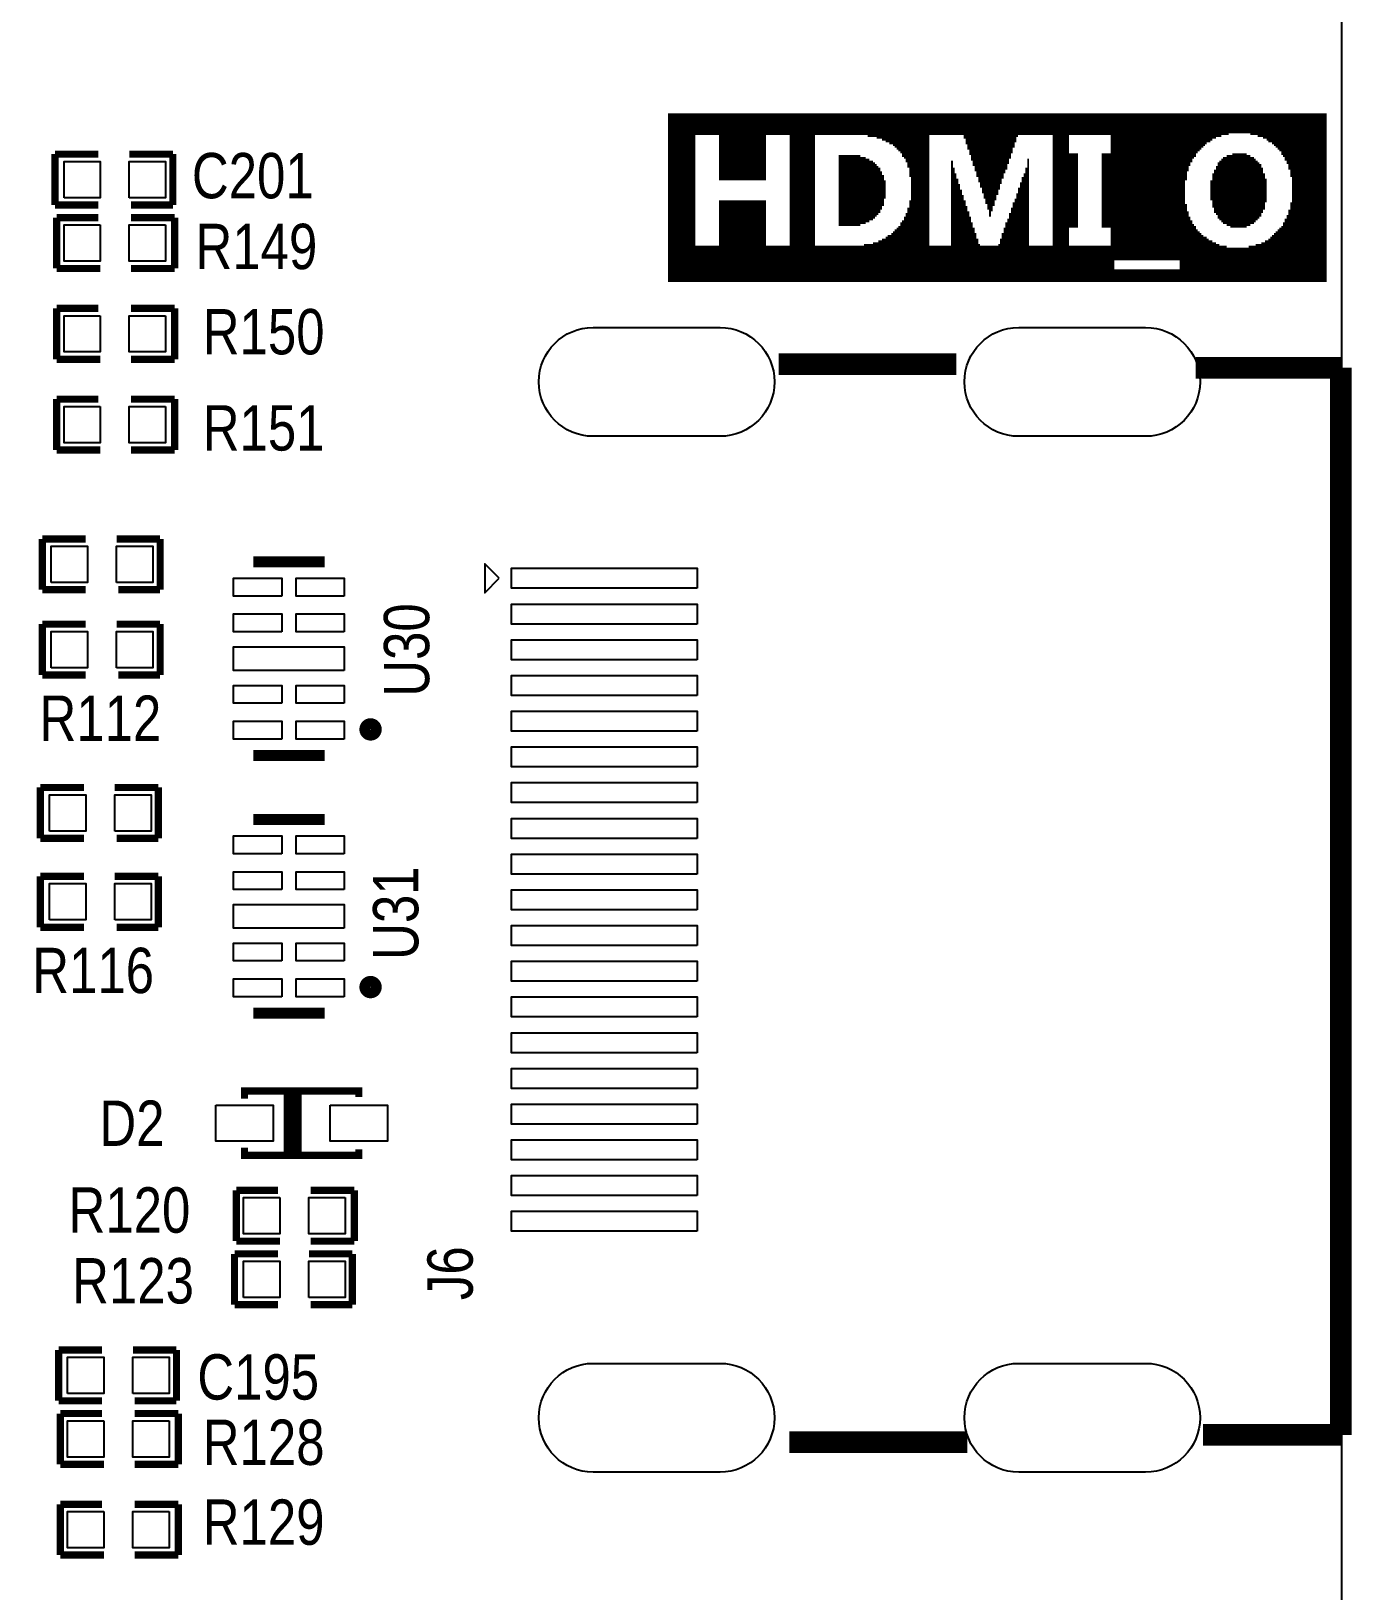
# Model space of a CAD drawing. Extents: x -16 to 114, y 9 to 99.
# Drawn here: x 95.45 to 113.94, y 48.42 to 70.25 of the extents above; entities that cross this region are included whole.
import ezdxf

# ---------------------------------------------------------------- set-up
doc = ezdxf.new("R2010")
doc.units = 0
for name, color, linetype in [('BG_OUTLINE', 7, 'CONTINUOUS'), ('MA_PEN3', 231, 'CONTINUOUS'), ('PG_SILKSCREEN_TOP', 120, 'CONTINUOUS'), ('PIN_TOP', 92, 'CONTINUOUS'), ('RD_SILKSCREEN_TOP', 1, 'CONTINUOUS')]:
    doc.layers.add(name, color=color, linetype=linetype)

msp = doc.modelspace()

# ---------------------------------------------------------------- linework, layer by layer
at = {"layer": 'BG_OUTLINE'}
msp.add_lwpolyline([(-13.1341, 99.1898), (110.731, 99.1898, -0.414216), (113.7971, 96.1238), (113.7999, 12.1768), (113.7971, 12.2634, -0.414229), (110.731, 9.1973), (-13.2283, 9.1973), (-13.1267, 9.205, -0.414216), (-16.1928, 12.271), (-16.2001, 96.1238, -0.414209)], format="xyb", close=True, dxfattribs=at)
at = {"layer": 'MA_PEN3', "const_width": 0.0254}
for points in [[(104.3686, 69.088), (113.5888, 69.088)], [(104.3686, 69.0626), (113.5888, 69.0626)], [(104.3686, 69.0372), (113.5888, 69.0372)], [(104.3686, 69.0118), (113.5888, 69.0118)], [(104.3686, 68.9864), (113.5888, 68.9864)], [(104.3686, 68.961), (113.5888, 68.961)], [(104.3686, 68.9356), (113.5888, 68.9356)], [(104.3686, 68.9102), (113.5888, 68.9102)], [(104.3686, 68.8848), (113.5888, 68.8848)], [(104.3686, 68.8594), (113.5888, 68.8594)], [(104.3686, 68.834), (113.5888, 68.834)], [(104.3686, 68.8086), (112.2172, 68.8086)], [(104.3686, 68.7832), (104.7496, 68.7832)], [(104.3686, 68.7578), (104.7496, 68.7578)], [(105.0798, 68.7832), (105.7402, 68.7832)], [(105.0798, 68.7578), (105.7402, 68.7578)], [(106.0704, 68.7832), (106.426, 68.7832)], [(106.0704, 68.7578), (106.426, 68.7578)], [(107.1626, 68.7832), (108.0262, 68.7832)], [(107.2896, 68.7578), (108.0262, 68.7578)], [(108.5088, 68.7832), (109.2708, 68.7832)], [(108.5088, 68.7578), (109.2454, 68.7578)], [(109.7534, 68.7832), (109.982, 68.7832)], [(109.7534, 68.7578), (109.982, 68.7578)], [(110.5662, 68.7832), (112.1156, 68.7832)], [(110.5662, 68.7578), (112.0394, 68.7578)], [(112.522, 68.8086), (113.5888, 68.8086)], [(112.6236, 68.7832), (113.5888, 68.7832)], [(112.6998, 68.7578), (113.5888, 68.7578)], [(104.3686, 68.7324), (104.7496, 68.7324)], [(104.3686, 68.707), (104.7496, 68.707)], [(104.3686, 68.6816), (104.7496, 68.6816)], [(104.3686, 68.6562), (104.7496, 68.6562)], [(104.3686, 68.6308), (104.7496, 68.6308)], [(104.3686, 68.6054), (104.7496, 68.6054)], [(104.3686, 68.58), (104.7496, 68.58)], [(104.3686, 68.5546), (104.7496, 68.5546)], [(105.0798, 68.7324), (105.7402, 68.7324)], [(105.0798, 68.707), (105.7402, 68.707)], [(105.0798, 68.6816), (105.7402, 68.6816)], [(105.0798, 68.6562), (105.7402, 68.6562)], [(105.0798, 68.6308), (105.7402, 68.6308)], [(105.0798, 68.6054), (105.7402, 68.6054)], [(105.0798, 68.58), (105.7402, 68.58)], [(105.0798, 68.5546), (105.7402, 68.5546)], [(106.0704, 68.7324), (106.426, 68.7324)], [(106.0704, 68.707), (106.426, 68.707)], [(106.0704, 68.6816), (106.426, 68.6816)], [(106.0704, 68.6562), (106.426, 68.6562)], [(106.0704, 68.6308), (106.426, 68.6308)], [(106.0704, 68.6054), (106.426, 68.6054)], [(106.0704, 68.58), (106.426, 68.58)], [(106.0704, 68.5546), (106.426, 68.5546)], [(107.3658, 68.7324), (108.0262, 68.7324)], [(107.4166, 68.707), (108.0262, 68.707)], [(107.4674, 68.6816), (108.0262, 68.6816)], [(107.5182, 68.6562), (108.0262, 68.6562)], [(107.5436, 68.6308), (108.0262, 68.6308)], [(107.569, 68.6054), (108.0262, 68.6054)], [(107.5944, 68.58), (108.0262, 68.58)], [(107.6198, 68.5546), (108.0262, 68.5546)], [(108.5342, 68.7324), (109.2454, 68.7324)], [(108.5342, 68.707), (109.2454, 68.707)], [(108.5342, 68.6816), (109.22, 68.6816)], [(108.5596, 68.6562), (109.22, 68.6562)], [(108.5596, 68.6308), (109.22, 68.6308)], [(108.5596, 68.6054), (109.1946, 68.6054)], [(108.585, 68.58), (109.1946, 68.58)], [(108.585, 68.5546), (109.1946, 68.5546)], [(109.7534, 68.7324), (109.982, 68.7324)], [(109.7534, 68.707), (109.982, 68.707)], [(109.7534, 68.6816), (109.982, 68.6816)], [(109.7534, 68.6562), (109.982, 68.6562)], [(109.7534, 68.6308), (109.982, 68.6308)], [(109.7534, 68.6054), (109.982, 68.6054)], [(109.7534, 68.58), (109.982, 68.58)], [(109.7534, 68.5546), (109.982, 68.5546)], [(110.5662, 68.7324), (111.9886, 68.7324)], [(110.5662, 68.707), (111.9632, 68.707)], [(110.5662, 68.6816), (111.9124, 68.6816)], [(110.5662, 68.6562), (111.887, 68.6562)], [(110.5662, 68.6308), (111.8616, 68.6308)], [(110.5662, 68.6054), (111.8362, 68.6054)], [(110.5662, 68.58), (111.8108, 68.58)], [(110.5662, 68.5546), (111.7854, 68.5546)], [(112.7506, 68.7324), (113.5888, 68.7324)], [(112.776, 68.707), (113.5888, 68.707)], [(112.8268, 68.6816), (113.5888, 68.6816)], [(112.8522, 68.6562), (113.5888, 68.6562)], [(112.8776, 68.6308), (113.5888, 68.6308)], [(112.903, 68.6054), (113.5888, 68.6054)], [(112.9284, 68.58), (113.5888, 68.58)], [(112.9538, 68.5546), (113.5888, 68.5546)], [(104.3686, 68.5292), (104.7496, 68.5292)], [(104.3686, 68.5038), (104.7496, 68.5038)], [(104.3686, 68.4784), (104.7496, 68.4784)], [(104.3686, 68.453), (104.7496, 68.453)], [(104.3686, 68.4276), (104.7496, 68.4276)], [(104.3686, 68.4022), (104.7496, 68.4022)], [(104.3686, 68.3768), (104.7496, 68.3768)], [(104.3686, 68.3514), (104.7496, 68.3514)], [(104.3686, 68.326), (104.7496, 68.326)], [(105.0798, 68.5292), (105.7402, 68.5292)], [(105.0798, 68.5038), (105.7402, 68.5038)], [(105.0798, 68.4784), (105.7402, 68.4784)], [(105.0798, 68.453), (105.7402, 68.453)], [(105.0798, 68.4276), (105.7402, 68.4276)], [(105.0798, 68.4022), (105.7402, 68.4022)], [(105.0798, 68.3768), (105.7402, 68.3768)], [(105.0798, 68.3514), (105.7402, 68.3514)], [(105.0798, 68.326), (105.7402, 68.326)], [(106.0704, 68.5292), (106.426, 68.5292)], [(106.0704, 68.5038), (106.426, 68.5038)], [(106.0704, 68.4784), (106.426, 68.4784)], [(106.0704, 68.453), (106.426, 68.453)], [(106.0704, 68.4276), (106.426, 68.4276)], [(106.0704, 68.4022), (106.426, 68.4022)], [(106.0704, 68.3768), (106.426, 68.3768)], [(106.0704, 68.3514), (106.426, 68.3514)], [(106.0704, 68.326), (106.426, 68.326)], [(106.7562, 68.5038), (107.061, 68.5038)], [(106.7562, 68.4784), (107.1372, 68.4784)], [(106.7562, 68.453), (107.188, 68.453)], [(106.7562, 68.4276), (107.2388, 68.4276)], [(106.7562, 68.4022), (107.2642, 68.4022)], [(106.7562, 68.3768), (107.2896, 68.3768)], [(106.7562, 68.3514), (107.315, 68.3514)], [(106.7562, 68.326), (107.3404, 68.326)], [(107.6452, 68.5292), (108.0262, 68.5292)], [(107.6452, 68.5038), (108.0262, 68.5038)], [(107.6706, 68.4784), (108.0262, 68.4784)], [(107.696, 68.453), (108.0262, 68.453)], [(107.696, 68.4276), (108.0262, 68.4276)], [(107.7214, 68.4022), (108.0262, 68.4022)], [(107.7214, 68.3768), (108.0262, 68.3768)], [(107.7214, 68.3514), (108.0262, 68.3514)], [(107.7468, 68.326), (108.0262, 68.326)], [(108.331, 68.4276), (108.3564, 68.4276)], [(108.331, 68.4022), (108.3564, 68.4022)], [(108.331, 68.3768), (108.3564, 68.3768)], [(108.331, 68.3514), (108.3564, 68.3514)], [(108.331, 68.326), (108.3818, 68.326)], [(108.585, 68.5292), (109.1692, 68.5292)], [(108.6104, 68.5038), (109.1692, 68.5038)], [(108.6104, 68.4784), (109.1692, 68.4784)], [(108.6104, 68.453), (109.1438, 68.453)], [(108.6358, 68.4276), (109.1438, 68.4276)], [(108.6358, 68.4022), (109.1438, 68.4022)], [(108.6358, 68.3768), (109.1184, 68.3768)], [(108.6612, 68.3514), (109.1184, 68.3514)], [(108.6612, 68.326), (109.1184, 68.326)], [(109.3724, 68.326), (109.4232, 68.326)], [(109.3978, 68.453), (109.4232, 68.453)], [(109.3978, 68.4276), (109.4232, 68.4276)], [(109.3978, 68.4022), (109.4232, 68.4022)], [(109.3978, 68.3768), (109.4232, 68.3768)], [(109.3978, 68.3514), (109.4232, 68.3514)], [(109.7534, 68.5292), (110.109, 68.5292)], [(109.7534, 68.5038), (110.109, 68.5038)], [(109.7534, 68.4784), (110.109, 68.4784)], [(109.7534, 68.453), (110.109, 68.453)], [(109.7534, 68.4276), (110.109, 68.4276)], [(109.7534, 68.4022), (110.109, 68.4022)], [(109.7534, 68.3768), (110.109, 68.3768)], [(109.7534, 68.3514), (110.109, 68.3514)], [(109.7534, 68.326), (110.109, 68.326)], [(110.4392, 68.5292), (111.76, 68.5292)], [(110.4392, 68.5038), (111.76, 68.5038)], [(110.4392, 68.4784), (111.7346, 68.4784)], [(110.4392, 68.453), (111.7092, 68.453)], [(110.4392, 68.4276), (111.7092, 68.4276)], [(110.4392, 68.4022), (111.6838, 68.4022)], [(110.4392, 68.3768), (111.6838, 68.3768)], [(110.4392, 68.3514), (111.6584, 68.3514)], [(110.4392, 68.326), (111.6584, 68.326)], [(112.0394, 68.3514), (112.6744, 68.3514)], [(112.0394, 68.326), (112.6998, 68.326)], [(112.0648, 68.4022), (112.649, 68.4022)], [(112.0648, 68.3768), (112.6744, 68.3768)], [(112.0902, 68.4276), (112.6236, 68.4276)], [(112.1156, 68.453), (112.5982, 68.453)], [(112.141, 68.4784), (112.5728, 68.4784)], [(112.1918, 68.5038), (112.522, 68.5038)], [(112.268, 68.5292), (112.4712, 68.5292)], [(112.9538, 68.5292), (113.5888, 68.5292)], [(112.9792, 68.5038), (113.5888, 68.5038)], [(113.0046, 68.4784), (113.5888, 68.4784)], [(113.0046, 68.453), (113.5888, 68.453)], [(113.03, 68.4276), (113.5888, 68.4276)], [(113.03, 68.4022), (113.5888, 68.4022)], [(113.0554, 68.3768), (113.5888, 68.3768)], [(113.0554, 68.3514), (113.5888, 68.3514)], [(113.0554, 68.326), (113.5888, 68.326)], [(104.3686, 68.3006), (104.7496, 68.3006)], [(104.3686, 68.2752), (104.7496, 68.2752)], [(104.3686, 68.2498), (104.7496, 68.2498)], [(104.3686, 68.2244), (104.7496, 68.2244)], [(104.3686, 68.199), (104.7496, 68.199)], [(104.3686, 68.1736), (104.7496, 68.1736)], [(104.3686, 68.1482), (104.7496, 68.1482)], [(104.3686, 68.1228), (104.7496, 68.1228)], [(105.0798, 68.3006), (105.7402, 68.3006)], [(105.0798, 68.2752), (105.7402, 68.2752)], [(105.0798, 68.2498), (105.7402, 68.2498)], [(105.0798, 68.2244), (105.7402, 68.2244)], [(105.0798, 68.199), (105.7402, 68.199)], [(105.0798, 68.1736), (105.7402, 68.1736)], [(106.0704, 68.3006), (106.426, 68.3006)], [(106.0704, 68.2752), (106.426, 68.2752)], [(106.0704, 68.2498), (106.426, 68.2498)], [(106.0704, 68.2244), (106.426, 68.2244)], [(106.0704, 68.199), (106.426, 68.199)], [(106.0704, 68.1736), (106.426, 68.1736)], [(106.0704, 68.1482), (106.426, 68.1482)], [(106.0704, 68.1228), (106.426, 68.1228)], [(106.7562, 68.3006), (107.3404, 68.3006)], [(106.7562, 68.2752), (107.3658, 68.2752)], [(106.7562, 68.2498), (107.3658, 68.2498)], [(106.7562, 68.2244), (107.3912, 68.2244)], [(106.7562, 68.199), (107.3912, 68.199)], [(106.7562, 68.1736), (107.3912, 68.1736)], [(106.7562, 68.1482), (107.4166, 68.1482)], [(106.7562, 68.1228), (107.4166, 68.1228)], [(107.7468, 68.3006), (108.0262, 68.3006)], [(107.7468, 68.2752), (108.0262, 68.2752)], [(107.7468, 68.2498), (108.0262, 68.2498)], [(107.7468, 68.2244), (108.0262, 68.2244)], [(107.7722, 68.199), (108.0262, 68.199)], [(107.7722, 68.1736), (108.0262, 68.1736)], [(107.7722, 68.1482), (108.0262, 68.1482)], [(107.7722, 68.1228), (108.0262, 68.1228)], [(108.331, 68.3006), (108.3818, 68.3006)], [(108.331, 68.2752), (108.3818, 68.2752)], [(108.331, 68.2498), (108.4072, 68.2498)], [(108.331, 68.2244), (108.4072, 68.2244)], [(108.331, 68.199), (108.4072, 68.199)], [(108.331, 68.1736), (108.4326, 68.1736)], [(108.331, 68.1482), (108.4326, 68.1482)], [(108.331, 68.1228), (108.4326, 68.1228)], [(108.6612, 68.3006), (109.093, 68.3006)], [(108.6866, 68.2752), (109.093, 68.2752)], [(108.6866, 68.2498), (109.0676, 68.2498)], [(108.6866, 68.2244), (109.0676, 68.2244)], [(108.712, 68.199), (109.0676, 68.199)], [(108.712, 68.1736), (109.0422, 68.1736)], [(108.712, 68.1482), (109.0422, 68.1482)], [(108.7374, 68.1228), (109.0422, 68.1228)], [(109.2962, 68.1228), (109.4232, 68.1228)], [(109.3216, 68.199), (109.4232, 68.199)], [(109.3216, 68.1736), (109.4232, 68.1736)], [(109.3216, 68.1482), (109.4232, 68.1482)], [(109.347, 68.2498), (109.4232, 68.2498)], [(109.347, 68.2244), (109.4232, 68.2244)], [(109.3724, 68.3006), (109.4232, 68.3006)], [(109.3724, 68.2752), (109.4232, 68.2752)], [(109.7534, 68.3006), (110.109, 68.3006)], [(109.7534, 68.2752), (110.109, 68.2752)], [(109.7534, 68.2498), (110.109, 68.2498)], [(109.7534, 68.2244), (110.109, 68.2244)], [(109.7534, 68.199), (110.109, 68.199)], [(109.7534, 68.1736), (110.109, 68.1736)], [(109.7534, 68.1482), (110.109, 68.1482)], [(109.7534, 68.1228), (110.109, 68.1228)], [(110.4392, 68.3006), (111.6584, 68.3006)], [(110.4392, 68.2752), (111.633, 68.2752)], [(110.4392, 68.2498), (111.633, 68.2498)], [(110.4392, 68.2244), (111.633, 68.2244)], [(110.4392, 68.199), (111.633, 68.199)], [(110.4392, 68.1736), (111.633, 68.1736)], [(110.4392, 68.1482), (111.6076, 68.1482)], [(110.4392, 68.1228), (111.6076, 68.1228)], [(111.9632, 68.1482), (112.7506, 68.1482)], [(111.9632, 68.1228), (112.7506, 68.1228)], [(111.9886, 68.2498), (112.7252, 68.2498)], [(111.9886, 68.2244), (112.7252, 68.2244)], [(111.9886, 68.199), (112.7252, 68.199)], [(111.9886, 68.1736), (112.7506, 68.1736)], [(112.014, 68.3006), (112.6998, 68.3006)], [(112.014, 68.2752), (112.6998, 68.2752)], [(113.0808, 68.3006), (113.5888, 68.3006)], [(113.0808, 68.2752), (113.5888, 68.2752)], [(113.0808, 68.2498), (113.5888, 68.2498)], [(113.0808, 68.2244), (113.5888, 68.2244)], [(113.1062, 68.199), (113.5888, 68.199)], [(113.1062, 68.1736), (113.5888, 68.1736)], [(113.1062, 68.1482), (113.5888, 68.1482)], [(113.1062, 68.1228), (113.5888, 68.1228)], [(104.3686, 68.0974), (104.7496, 68.0974)], [(104.3686, 68.072), (104.7496, 68.072)], [(104.3686, 68.0466), (104.7496, 68.0466)], [(104.3686, 68.0212), (104.7496, 68.0212)], [(104.3686, 67.9958), (104.7496, 67.9958)], [(104.3686, 67.9704), (104.7496, 67.9704)], [(104.3686, 67.945), (104.7496, 67.945)], [(104.3686, 67.9196), (104.7496, 67.9196)], [(104.3686, 67.8942), (104.7496, 67.8942)], [(106.0704, 68.0974), (106.426, 68.0974)], [(106.0704, 68.072), (106.426, 68.072)], [(106.0704, 68.0466), (106.426, 68.0466)], [(106.0704, 68.0212), (106.426, 68.0212)], [(106.0704, 67.9958), (106.426, 67.9958)], [(106.0704, 67.9704), (106.426, 67.9704)], [(106.0704, 67.945), (106.426, 67.945)], [(106.0704, 67.9196), (106.426, 67.9196)], [(106.0704, 67.8942), (106.426, 67.8942)], [(106.7562, 68.0974), (107.4166, 68.0974)], [(106.7562, 68.072), (107.4166, 68.072)], [(106.7562, 68.0466), (107.4166, 68.0466)], [(106.7562, 68.0212), (107.4166, 68.0212)], [(106.7562, 67.9958), (107.4166, 67.9958)], [(106.7562, 67.9704), (107.4166, 67.9704)], [(106.7562, 67.945), (107.4166, 67.945)], [(106.7562, 67.9196), (107.4166, 67.9196)], [(106.7562, 67.8942), (107.3912, 67.8942)], [(107.7722, 68.0974), (108.0262, 68.0974)], [(107.7722, 68.072), (108.0262, 68.072)], [(107.7722, 68.0466), (108.0262, 68.0466)], [(107.7722, 68.0212), (108.0262, 68.0212)], [(107.7722, 67.9958), (108.0262, 67.9958)], [(107.7722, 67.9704), (108.0262, 67.9704)], [(107.7722, 67.945), (108.0262, 67.945)], [(107.7722, 67.9196), (108.0262, 67.9196)], [(107.7722, 67.8942), (108.0262, 67.8942)], [(108.331, 68.0974), (108.458, 68.0974)], [(108.331, 68.072), (108.458, 68.072)], [(108.331, 68.0466), (108.458, 68.0466)], [(108.331, 68.0212), (108.4834, 68.0212)], [(108.331, 67.9958), (108.4834, 67.9958)], [(108.331, 67.9704), (108.4834, 67.9704)], [(108.331, 67.945), (108.5088, 67.945)], [(108.331, 67.9196), (108.5088, 67.9196)], [(108.331, 67.8942), (108.5088, 67.8942)], [(108.7374, 68.0974), (109.0168, 68.0974)], [(108.7374, 68.072), (109.0168, 68.072)], [(108.7628, 68.0466), (109.0168, 68.0466)], [(108.7628, 68.0212), (108.9914, 68.0212)], [(108.7628, 67.9958), (108.9914, 67.9958)], [(108.7882, 67.9704), (108.9914, 67.9704)], [(108.7882, 67.945), (108.966, 67.945)], [(108.7882, 67.9196), (108.966, 67.9196)], [(108.8136, 67.8942), (108.966, 67.8942)], [(109.22, 67.8942), (109.4232, 67.8942)], [(109.2454, 67.9704), (109.4232, 67.9704)], [(109.2454, 67.945), (109.4232, 67.945)], [(109.2454, 67.9196), (109.4232, 67.9196)], [(109.2708, 68.0466), (109.4232, 68.0466)], [(109.2708, 68.0212), (109.4232, 68.0212)], [(109.2708, 67.9958), (109.4232, 67.9958)], [(109.2962, 68.0974), (109.4232, 68.0974)], [(109.2962, 68.072), (109.4232, 68.072)], [(109.7534, 68.0974), (110.109, 68.0974)], [(109.7534, 68.072), (110.109, 68.072)], [(109.7534, 68.0466), (110.109, 68.0466)], [(109.7534, 68.0212), (110.109, 68.0212)], [(109.7534, 67.9958), (110.109, 67.9958)], [(109.7534, 67.9704), (110.109, 67.9704)], [(109.7534, 67.945), (110.109, 67.945)], [(109.7534, 67.9196), (110.109, 67.9196)], [(109.7534, 67.8942), (110.109, 67.8942)], [(110.4392, 68.0974), (111.6076, 68.0974)], [(110.4392, 68.072), (111.6076, 68.072)], [(110.4392, 68.0466), (111.6076, 68.0466)], [(110.4392, 68.0212), (111.6076, 68.0212)], [(110.4392, 67.9958), (111.6076, 67.9958)], [(110.4392, 67.9704), (111.6076, 67.9704)], [(110.4392, 67.945), (111.6076, 67.945)], [(110.4392, 67.9196), (111.6076, 67.9196)], [(110.4392, 67.8942), (111.6076, 67.8942)], [(111.9632, 68.0974), (112.7506, 68.0974)], [(111.9632, 68.072), (112.7506, 68.072)], [(111.9632, 68.0466), (112.7506, 68.0466)], [(111.9632, 68.0212), (112.7506, 68.0212)], [(111.9632, 67.9958), (112.7506, 67.9958)], [(111.9632, 67.9704), (112.7506, 67.9704)], [(111.9632, 67.945), (112.7506, 67.945)], [(111.9632, 67.9196), (112.7506, 67.9196)], [(111.9632, 67.8942), (112.7506, 67.8942)], [(113.1062, 68.0974), (113.5888, 68.0974)], [(113.1062, 68.072), (113.5888, 68.072)], [(113.1062, 68.0466), (113.5888, 68.0466)], [(113.1062, 68.0212), (113.5888, 68.0212)], [(113.1062, 67.9958), (113.5888, 67.9958)], [(113.1062, 67.9704), (113.5888, 67.9704)], [(113.1062, 67.945), (113.5888, 67.945)], [(113.1062, 67.9196), (113.5888, 67.9196)], [(113.1062, 67.8942), (113.5888, 67.8942)], [(104.3686, 67.8688), (104.7496, 67.8688)], [(104.3686, 67.8434), (104.7496, 67.8434)], [(104.3686, 67.818), (104.7496, 67.818)], [(104.3686, 67.7926), (104.7496, 67.7926)], [(104.3686, 67.7672), (104.7496, 67.7672)], [(104.3686, 67.7418), (104.7496, 67.7418)], [(104.3686, 67.7164), (104.7496, 67.7164)], [(104.3686, 67.691), (104.7496, 67.691)], [(104.3686, 67.6656), (104.7496, 67.6656)], [(105.0798, 67.8688), (105.7402, 67.8688)], [(105.0798, 67.8434), (105.7402, 67.8434)], [(105.0798, 67.818), (105.7402, 67.818)], [(105.0798, 67.7926), (105.7402, 67.7926)], [(105.0798, 67.7672), (105.7402, 67.7672)], [(105.0798, 67.7418), (105.7402, 67.7418)], [(105.0798, 67.7164), (105.7402, 67.7164)], [(105.0798, 67.691), (105.7402, 67.691)], [(105.0798, 67.6656), (105.7402, 67.6656)], [(106.0704, 67.8688), (106.426, 67.8688)], [(106.0704, 67.8434), (106.426, 67.8434)], [(106.0704, 67.818), (106.426, 67.818)], [(106.0704, 67.7926), (106.426, 67.7926)], [(106.0704, 67.7672), (106.426, 67.7672)], [(106.0704, 67.7418), (106.426, 67.7418)], [(106.0704, 67.7164), (106.426, 67.7164)], [(106.0704, 67.691), (106.426, 67.691)], [(106.0704, 67.6656), (106.426, 67.6656)], [(106.7562, 67.8688), (107.3912, 67.8688)], [(106.7562, 67.8434), (107.3912, 67.8434)], [(106.7562, 67.818), (107.3912, 67.818)], [(106.7562, 67.7926), (107.3658, 67.7926)], [(106.7562, 67.7672), (107.3658, 67.7672)], [(106.7562, 67.7418), (107.3404, 67.7418)], [(106.7562, 67.7164), (107.3404, 67.7164)], [(106.7562, 67.691), (107.315, 67.691)], [(106.7562, 67.6656), (107.2896, 67.6656)], [(107.696, 67.691), (108.0262, 67.691)], [(107.696, 67.6656), (108.0262, 67.6656)], [(107.7214, 67.7672), (108.0262, 67.7672)], [(107.7214, 67.7418), (108.0262, 67.7418)], [(107.7214, 67.7164), (108.0262, 67.7164)], [(107.7468, 67.8688), (108.0262, 67.8688)], [(107.7468, 67.8434), (108.0262, 67.8434)], [(107.7468, 67.818), (108.0262, 67.818)], [(107.7468, 67.7926), (108.0262, 67.7926)], [(108.331, 67.8688), (108.5342, 67.8688)], [(108.331, 67.8434), (108.5342, 67.8434)], [(108.331, 67.818), (108.5342, 67.818)], [(108.331, 67.7926), (108.5596, 67.7926)], [(108.331, 67.7672), (108.5596, 67.7672)], [(108.331, 67.7418), (108.5596, 67.7418)], [(108.331, 67.7164), (108.585, 67.7164)], [(108.331, 67.691), (108.585, 67.691)], [(108.331, 67.6656), (108.585, 67.6656)], [(108.8136, 67.8688), (108.9406, 67.8688)], [(108.8136, 67.8434), (108.9406, 67.8434)], [(108.839, 67.818), (108.9406, 67.818)], [(108.839, 67.7926), (108.9152, 67.7926)], [(108.839, 67.7672), (108.9152, 67.7672)], [(108.8644, 67.7418), (108.9152, 67.7418)], [(108.8644, 67.7164), (108.8898, 67.7164)], [(108.8644, 67.691), (108.8898, 67.691)], [(108.8644, 67.6656), (108.8898, 67.6656)], [(109.1438, 67.691), (109.4232, 67.691)], [(109.1438, 67.6656), (109.4232, 67.6656)], [(109.1692, 67.7672), (109.4232, 67.7672)], [(109.1692, 67.7418), (109.4232, 67.7418)], [(109.1692, 67.7164), (109.4232, 67.7164)], [(109.1946, 67.8434), (109.4232, 67.8434)], [(109.1946, 67.818), (109.4232, 67.818)], [(109.1946, 67.7926), (109.4232, 67.7926)], [(109.22, 67.8688), (109.4232, 67.8688)], [(109.7534, 67.8688), (110.109, 67.8688)], [(109.7534, 67.8434), (110.109, 67.8434)], [(109.7534, 67.818), (110.109, 67.818)], [(109.7534, 67.7926), (110.109, 67.7926)], [(109.7534, 67.7672), (110.109, 67.7672)], [(109.7534, 67.7418), (110.109, 67.7418)], [(109.7534, 67.7164), (110.109, 67.7164)], [(109.7534, 67.691), (110.109, 67.691)], [(109.7534, 67.6656), (110.109, 67.6656)], [(110.4392, 67.8688), (111.6076, 67.8688)], [(110.4392, 67.8434), (111.6076, 67.8434)], [(110.4392, 67.818), (111.633, 67.818)], [(110.4392, 67.7926), (111.633, 67.7926)], [(110.4392, 67.7672), (111.633, 67.7672)], [(110.4392, 67.7418), (111.633, 67.7418)], [(110.4392, 67.7164), (111.6584, 67.7164)], [(110.4392, 67.691), (111.6584, 67.691)], [(110.4392, 67.6656), (111.6584, 67.6656)], [(111.9886, 67.8688), (112.7506, 67.8688)], [(111.9886, 67.8434), (112.7252, 67.8434)], [(111.9886, 67.818), (112.7252, 67.818)], [(111.9886, 67.7926), (112.7252, 67.7926)], [(112.014, 67.7672), (112.7252, 67.7672)], [(112.014, 67.7418), (112.6998, 67.7418)], [(112.014, 67.7164), (112.6998, 67.7164)], [(112.0394, 67.691), (112.6744, 67.691)], [(112.0648, 67.6656), (112.6744, 67.6656)], [(113.03, 67.6656), (113.5888, 67.6656)], [(113.0554, 67.7418), (113.5888, 67.7418)], [(113.0554, 67.7164), (113.5888, 67.7164)], [(113.0554, 67.691), (113.5888, 67.691)], [(113.0808, 67.8434), (113.5888, 67.8434)], [(113.0808, 67.818), (113.5888, 67.818)], [(113.0808, 67.7926), (113.5888, 67.7926)], [(113.0808, 67.7672), (113.5888, 67.7672)], [(113.1062, 67.8688), (113.5888, 67.8688)], [(104.3686, 67.6402), (104.7496, 67.6402)], [(104.3686, 67.6148), (104.7496, 67.6148)], [(104.3686, 67.5894), (104.7496, 67.5894)], [(104.3686, 67.564), (104.7496, 67.564)], [(104.3686, 67.5386), (104.7496, 67.5386)], [(104.3686, 67.5132), (104.7496, 67.5132)], [(104.3686, 67.4878), (104.7496, 67.4878)], [(104.3686, 67.4624), (104.7496, 67.4624)], [(105.0798, 67.6402), (105.7402, 67.6402)], [(105.0798, 67.6148), (105.7402, 67.6148)], [(105.0798, 67.5894), (105.7402, 67.5894)], [(105.0798, 67.564), (105.7402, 67.564)], [(105.0798, 67.5386), (105.7402, 67.5386)], [(105.0798, 67.5132), (105.7402, 67.5132)], [(105.0798, 67.4878), (105.7402, 67.4878)], [(105.0798, 67.4624), (105.7402, 67.4624)], [(106.0704, 67.6402), (106.426, 67.6402)], [(106.0704, 67.6148), (106.426, 67.6148)], [(106.0704, 67.5894), (106.426, 67.5894)], [(106.0704, 67.564), (106.426, 67.564)], [(106.0704, 67.5386), (106.426, 67.5386)], [(106.0704, 67.5132), (106.426, 67.5132)], [(106.0704, 67.4878), (106.426, 67.4878)], [(106.0704, 67.4624), (106.426, 67.4624)], [(106.7562, 67.6402), (107.2642, 67.6402)], [(106.7562, 67.6148), (107.2388, 67.6148)], [(106.7562, 67.5894), (107.188, 67.5894)], [(106.7562, 67.564), (107.1372, 67.564)], [(106.7562, 67.5386), (107.061, 67.5386)], [(107.5436, 67.4624), (108.0262, 67.4624)], [(107.569, 67.4878), (108.0262, 67.4878)], [(107.5944, 67.5132), (108.0262, 67.5132)], [(107.6198, 67.564), (108.0262, 67.564)], [(107.6198, 67.5386), (108.0262, 67.5386)], [(107.6452, 67.5894), (108.0262, 67.5894)], [(107.6706, 67.6402), (108.0262, 67.6402)], [(107.6706, 67.6148), (108.0262, 67.6148)], [(108.331, 67.6402), (108.6104, 67.6402)], [(108.331, 67.6148), (108.6104, 67.6148)], [(108.331, 67.5894), (108.6104, 67.5894)], [(108.331, 67.564), (108.6358, 67.564)], [(108.331, 67.5386), (108.6358, 67.5386)], [(108.331, 67.5132), (108.6358, 67.5132)], [(108.331, 67.4878), (108.6612, 67.4878)], [(108.331, 67.4624), (108.6612, 67.4624)], [(109.0676, 67.4878), (109.4232, 67.4878)], [(109.0676, 67.4624), (109.4232, 67.4624)], [(109.093, 67.564), (109.4232, 67.564)], [(109.093, 67.5386), (109.4232, 67.5386)], [(109.093, 67.5132), (109.4232, 67.5132)], [(109.1184, 67.6148), (109.4232, 67.6148)], [(109.1184, 67.5894), (109.4232, 67.5894)], [(109.1438, 67.6402), (109.4232, 67.6402)], [(109.7534, 67.6402), (110.109, 67.6402)], [(109.7534, 67.6148), (110.109, 67.6148)], [(109.7534, 67.5894), (110.109, 67.5894)], [(109.7534, 67.564), (110.109, 67.564)], [(109.7534, 67.5386), (110.109, 67.5386)], [(109.7534, 67.5132), (110.109, 67.5132)], [(109.7534, 67.4878), (109.982, 67.4878)], [(109.7534, 67.4624), (109.982, 67.4624)], [(110.4392, 67.6402), (111.6838, 67.6402)], [(110.4392, 67.6148), (111.6838, 67.6148)], [(110.4392, 67.5894), (111.7092, 67.5894)], [(110.4392, 67.564), (111.7092, 67.564)], [(110.4392, 67.5386), (111.7346, 67.5386)], [(110.4392, 67.5132), (111.76, 67.5132)], [(110.5662, 67.4878), (111.76, 67.4878)], [(110.5662, 67.4624), (111.7854, 67.4624)], [(112.0648, 67.6402), (112.649, 67.6402)], [(112.0902, 67.6148), (112.6236, 67.6148)], [(112.1156, 67.5894), (112.5982, 67.5894)], [(112.141, 67.564), (112.5728, 67.564)], [(112.1918, 67.5386), (112.522, 67.5386)], [(112.2426, 67.5132), (112.4712, 67.5132)], [(112.903, 67.4624), (113.5888, 67.4624)], [(112.9284, 67.4878), (113.5888, 67.4878)], [(112.9538, 67.5132), (113.5888, 67.5132)], [(112.9792, 67.564), (113.5888, 67.564)], [(112.9792, 67.5386), (113.5888, 67.5386)], [(113.0046, 67.6148), (113.5888, 67.6148)], [(113.0046, 67.5894), (113.5888, 67.5894)], [(113.03, 67.6402), (113.5888, 67.6402)], [(104.3686, 67.437), (104.7496, 67.437)], [(104.3686, 67.4116), (104.7496, 67.4116)], [(104.3686, 67.3862), (104.7496, 67.3862)], [(104.3686, 67.3608), (104.7496, 67.3608)], [(104.3686, 67.3354), (104.7496, 67.3354)], [(104.3686, 67.31), (104.7496, 67.31)], [(104.3686, 67.2846), (104.7496, 67.2846)], [(104.3686, 67.2592), (104.7496, 67.2592)], [(104.3686, 67.2338), (112.1918, 67.2338)], [(105.0798, 67.437), (105.7402, 67.437)], [(105.0798, 67.4116), (105.7402, 67.4116)], [(105.0798, 67.3862), (105.7402, 67.3862)], [(105.0798, 67.3608), (105.7402, 67.3608)], [(105.0798, 67.3354), (105.7402, 67.3354)], [(105.0798, 67.31), (105.7402, 67.31)], [(105.0798, 67.2846), (105.7402, 67.2846)], [(105.0798, 67.2592), (105.7402, 67.2592)], [(106.0704, 67.437), (106.426, 67.437)], [(106.0704, 67.4116), (106.426, 67.4116)], [(106.0704, 67.3862), (106.426, 67.3862)], [(106.0704, 67.3608), (106.426, 67.3608)], [(106.0704, 67.3354), (106.426, 67.3354)], [(106.0704, 67.31), (106.426, 67.31)], [(106.0704, 67.2846), (106.426, 67.2846)], [(106.0704, 67.2592), (106.426, 67.2592)], [(107.1118, 67.2592), (108.0262, 67.2592)], [(107.2388, 67.2846), (108.0262, 67.2846)], [(107.315, 67.31), (108.0262, 67.31)], [(107.3658, 67.3354), (108.0262, 67.3354)], [(107.4166, 67.3608), (108.0262, 67.3608)], [(107.442, 67.3862), (108.0262, 67.3862)], [(107.4928, 67.4116), (108.0262, 67.4116)], [(107.5182, 67.437), (108.0262, 67.437)], [(108.331, 67.437), (108.6612, 67.437)], [(108.331, 67.4116), (108.6866, 67.4116)], [(108.331, 67.3862), (108.6866, 67.3862)], [(108.331, 67.3608), (108.6866, 67.3608)], [(108.331, 67.3354), (108.712, 67.3354)], [(108.331, 67.31), (108.712, 67.31)], [(108.331, 67.2846), (108.712, 67.2846)], [(108.331, 67.2592), (108.7374, 67.2592)], [(108.9914, 67.2592), (109.4232, 67.2592)], [(109.0168, 67.3354), (109.4232, 67.3354)], [(109.0168, 67.31), (109.4232, 67.31)], [(109.0168, 67.2846), (109.4232, 67.2846)], [(109.0422, 67.4116), (109.4232, 67.4116)], [(109.0422, 67.3862), (109.4232, 67.3862)], [(109.0422, 67.3608), (109.4232, 67.3608)], [(109.0676, 67.437), (109.4232, 67.437)], [(109.7534, 67.437), (109.982, 67.437)], [(109.7534, 67.4116), (109.982, 67.4116)], [(109.7534, 67.3862), (109.982, 67.3862)], [(109.7534, 67.3608), (109.982, 67.3608)], [(109.7534, 67.3354), (109.982, 67.3354)], [(109.7534, 67.31), (109.982, 67.31)], [(109.7534, 67.2846), (109.982, 67.2846)], [(109.7534, 67.2592), (109.982, 67.2592)], [(110.5662, 67.437), (111.8108, 67.437)], [(110.5662, 67.4116), (111.8362, 67.4116)], [(110.5662, 67.3862), (111.8616, 67.3862)], [(110.5662, 67.3608), (111.9124, 67.3608)], [(110.5662, 67.3354), (111.9378, 67.3354)], [(110.5662, 67.31), (111.9886, 67.31)], [(110.5662, 67.2846), (112.0394, 67.2846)], [(110.5662, 67.2592), (112.0902, 67.2592)], [(112.4966, 67.2338), (113.5888, 67.2338)], [(112.5982, 67.2592), (113.5888, 67.2592)], [(112.6744, 67.2846), (113.5888, 67.2846)], [(112.7252, 67.31), (113.5888, 67.31)], [(112.776, 67.3354), (113.5888, 67.3354)], [(112.8014, 67.3608), (113.5888, 67.3608)], [(112.8268, 67.3862), (113.5888, 67.3862)], [(112.8522, 67.4116), (113.5888, 67.4116)], [(112.8776, 67.437), (113.5888, 67.437)], [(104.3686, 67.2084), (113.5888, 67.2084)], [(104.3686, 67.183), (113.5888, 67.183)], [(104.3686, 67.1576), (113.5888, 67.1576)], [(104.3686, 67.1322), (113.5888, 67.1322)], [(104.3686, 67.1068), (113.5888, 67.1068)], [(104.3686, 67.0814), (113.5888, 67.0814)], [(104.3686, 67.056), (113.5888, 67.056)], [(104.3686, 67.0306), (110.617, 67.0306)], [(111.5314, 67.0306), (113.5888, 67.0306)], [(104.3686, 67.0052), (110.617, 67.0052)], [(104.3686, 66.9798), (110.617, 66.9798)], [(104.3686, 66.9544), (110.617, 66.9544)], [(104.3686, 66.929), (110.617, 66.929)], [(104.3686, 66.9036), (113.5888, 66.9036)], [(104.3686, 66.8782), (113.5888, 66.8782)], [(104.3686, 66.8528), (113.5888, 66.8528)], [(104.3686, 66.8274), (113.5888, 66.8274)], [(104.3686, 66.802), (113.5888, 66.802)], [(111.5314, 67.0052), (113.5888, 67.0052)], [(111.5314, 66.9798), (113.5888, 66.9798)], [(111.5314, 66.9544), (113.5888, 66.9544)], [(111.5314, 66.929), (113.5888, 66.929)], [(104.3686, 66.7766), (113.5888, 66.7766)], [(104.3686, 66.7512), (113.5888, 66.7512)]]:
    msp.add_lwpolyline(points, dxfattribs=at)
at = {"layer": 'PG_SILKSCREEN_TOP'}
for points, const_width in [([(95.7834, 68.5292), (96.393, 68.5292)], 0.1016), ([(95.7834, 68.5292), (95.7834, 67.818)], 0.1016), ([(96.8248, 68.5292), (97.4344, 68.5292)], 0.1016), ([(97.4344, 68.5292), (97.4344, 67.818)], 0.1016), ([(95.7834, 67.818), (96.393, 67.818)], 0.1016), ([(95.8088, 67.6402), (96.393, 67.6402)], 0.1016), ([(95.8088, 66.929), (95.8088, 67.6402)], 0.1016), ([(97.4344, 67.818), (96.8502, 67.818)], 0.1016), ([(97.4598, 67.6402), (96.8502, 67.6402)], 0.1016), ([(97.4598, 66.929), (97.4598, 67.6402)], 0.1016), ([(96.4184, 66.929), (95.8088, 66.929)], 0.1016), ([(97.4598, 66.929), (96.8502, 66.929)], 0.1016), ([(95.8088, 66.3702), (96.393, 66.3702)], 0.1016), ([(95.8088, 65.659), (95.8088, 66.3702)], 0.1016), ([(97.4598, 66.3702), (96.8502, 66.3702)], 0.1016), ([(97.4598, 65.659), (97.4598, 66.3702)], 0.1016), ([(96.4184, 65.659), (95.8088, 65.659)], 0.1016), ([(97.4598, 65.659), (96.8502, 65.659)], 0.1016), ([(105.9167, 65.5894), (108.4059, 65.5894)], 0.3048), ([(113.7907, 65.5386), (111.7587, 65.5386)], 0.3048), ([(113.7907, 50.6034), (113.7907, 65.5386)], 0.3048), ([(95.8088, 65.1002), (96.393, 65.1002)], 0.1016), ([(95.8088, 64.389), (95.8088, 65.1002)], 0.1016), ([(97.4598, 65.1002), (96.8502, 65.1002)], 0.1016), ([(97.4598, 64.389), (97.4598, 65.1002)], 0.1016), ([(96.4184, 64.389), (95.8088, 64.389)], 0.1016), ([(97.4598, 64.389), (96.8502, 64.389)], 0.1016), ([(95.6056, 63.1444), (95.6056, 62.4332)], 0.1016), ([(95.6056, 63.1444), (96.2152, 63.1444)], 0.1016), ([(96.647, 63.1444), (97.2566, 63.1444)], 0.1016), ([(97.2566, 63.1444), (97.2566, 62.4332)], 0.1016), ([(98.5599, 62.8236), (99.5601, 62.8236)], 0.1524), ([(95.6056, 62.4332), (96.2152, 62.4332)], 0.1016), ([(97.2566, 62.4332), (96.6724, 62.4332)], 0.1016), ([(95.6056, 61.9506), (95.6056, 61.2394)], 0.1016), ([(95.6056, 61.9506), (96.2152, 61.9506)], 0.1016), ([(96.647, 61.9506), (97.2566, 61.9506)], 0.1016), ([(97.2566, 61.9506), (97.2566, 61.2394)], 0.1016), ([(95.6056, 61.2394), (96.2152, 61.2394)], 0.1016), ([(97.2566, 61.2394), (96.6724, 61.2394)], 0.1016), ([(99.5601, 60.1124), (98.5599, 60.1124)], 0.1524), ([(95.5802, 59.6646), (95.5802, 58.9534)], 0.1016), ([(95.5802, 59.6646), (96.1898, 59.6646)], 0.1016), ([(96.6216, 59.6646), (97.2312, 59.6646)], 0.1016), ([(97.2312, 59.6646), (97.2312, 58.9534)], 0.1016), ([(98.5599, 59.2168), (99.5601, 59.2168)], 0.1524), ([(95.5802, 58.9534), (96.1898, 58.9534)], 0.1016), ([(97.2312, 58.9534), (96.647, 58.9534)], 0.1016), ([(95.5802, 58.42), (95.5802, 57.7088)], 0.1016), ([(95.5802, 58.42), (96.1898, 58.42)], 0.1016), ([(96.6216, 58.42), (97.2312, 58.42)], 0.1016), ([(97.2312, 58.42), (97.2312, 57.7088)], 0.1016), ([(95.5802, 57.7088), (96.1898, 57.7088)], 0.1016), ([(97.2312, 57.7088), (96.647, 57.7088)], 0.1016), ([(99.5601, 56.5056), (98.5599, 56.5056)], 0.1524), ([(100.0378, 55.3338), (100.0378, 55.4156), (98.4378, 55.4156), (98.4378, 55.3084)], 0.1), ([(99.0346, 55.3974), (99.0346, 54.5338)], 0.1), ([(99.1108, 55.3974), (99.1108, 54.5338)], 0.1), ([(99.187, 55.3974), (99.187, 54.5338)], 0.1), ([(100.0378, 54.5974), (100.0378, 54.5156), (98.4378, 54.5156), (98.4378, 54.6228)], 0.1), ([(98.3234, 54.0258), (98.9076, 54.0258)], 0.1016), ([(98.3234, 53.3146), (98.3234, 54.0258)], 0.1016), ([(99.9744, 54.0258), (99.3648, 54.0258)], 0.1016), ([(99.9744, 53.3146), (99.9744, 54.0258)], 0.1016), ([(98.933, 53.3146), (98.3234, 53.3146)], 0.1016), ([(99.9744, 53.3146), (99.3648, 53.3146)], 0.1016), ([(98.298, 53.1368), (98.298, 52.4256)], 0.1016), ([(98.298, 53.1368), (98.9076, 53.1368)], 0.1016), ([(99.3394, 53.1368), (99.949, 53.1368)], 0.1016), ([(99.949, 53.1368), (99.949, 52.4256)], 0.1016), ([(98.298, 52.4256), (98.9076, 52.4256)], 0.1016), ([(99.949, 52.4256), (99.3648, 52.4256)], 0.1016), ([(95.8342, 51.7906), (96.4438, 51.7906)], 0.1016), ([(95.8342, 51.7906), (95.8342, 51.0794)], 0.1016), ([(96.8756, 51.7906), (97.4852, 51.7906)], 0.1016), ([(97.4852, 51.7906), (97.4852, 51.0794)], 0.1016), ([(95.8342, 51.0794), (96.4438, 51.0794)], 0.1016), ([(97.4852, 51.0794), (96.901, 51.0794)], 0.1016), ([(95.8596, 50.9016), (96.4438, 50.9016)], 0.1016), ([(95.8596, 50.1904), (95.8596, 50.9016)], 0.1016), ([(97.5106, 50.9016), (96.901, 50.9016)], 0.1016), ([(97.5106, 50.1904), (97.5106, 50.9016)], 0.1016), ([(106.0691, 50.5018), (108.5583, 50.5018)], 0.3048), ([(111.8603, 50.6034), (113.7907, 50.6034)], 0.3048), ([(96.4692, 50.1904), (95.8596, 50.1904)], 0.1016), ([(97.5106, 50.1904), (96.901, 50.1904)], 0.1016), ([(95.8596, 49.6316), (96.4438, 49.6316)], 0.1016), ([(95.8596, 48.9204), (95.8596, 49.6316)], 0.1016), ([(97.5106, 49.6316), (96.901, 49.6316)], 0.1016), ([(97.5106, 48.9204), (97.5106, 49.6316)], 0.1016), ([(96.4692, 48.9204), (95.8596, 48.9204)], 0.1016), ([(97.5106, 48.9204), (96.901, 48.9204)], 0.1016)]:
    msp.add_lwpolyline(points, dxfattribs=dict(at, const_width=const_width))
msp.add_lwpolyline([(102.0051, 62.5922), (101.8019, 62.7954), (101.8019, 62.389)], close=True, dxfattribs=at)
at = {"layer": 'PG_SILKSCREEN_TOP', "const_width": 0.1524}
for points in [[(100.2833, 60.4774, 1), (100.1227, 60.4774, 1), (100.2833, 60.4774)], [(100.2833, 56.8706, 1), (100.1227, 56.8706, 1), (100.2833, 56.8706)]]:
    msp.add_lwpolyline(points, format="xyb", dxfattribs=at)
at = {"layer": 'PIN_TOP'}
for points in [[(95.9104, 67.9196), (95.9104, 68.4276), (96.4184, 68.4276), (96.4184, 67.9196)], [(96.8248, 67.9196), (96.8248, 68.4276), (97.3328, 68.4276), (97.3328, 67.9196)], [(96.4184, 67.5386), (96.4184, 67.0306), (95.9104, 67.0306), (95.9104, 67.5386)], [(97.3328, 67.5386), (97.3328, 67.0306), (96.8248, 67.0306), (96.8248, 67.5386)], [(96.4184, 66.2686), (96.4184, 65.7606), (95.9104, 65.7606), (95.9104, 66.2686)], [(97.3328, 66.2686), (97.3328, 65.7606), (96.8248, 65.7606), (96.8248, 66.2686)], [(96.4184, 64.9986), (96.4184, 64.4906), (95.9104, 64.4906), (95.9104, 64.9986)], [(97.3328, 64.9986), (97.3328, 64.4906), (96.8248, 64.4906), (96.8248, 64.9986)], [(95.7326, 62.5348), (95.7326, 63.0428), (96.2406, 63.0428), (96.2406, 62.5348)], [(96.647, 62.5348), (96.647, 63.0428), (97.155, 63.0428), (97.155, 62.5348)], [(104.7782, 62.4522), (102.1783, 62.4522), (102.1783, 62.7321), (104.7782, 62.7321)], [(98.9601, 62.343), (98.285, 62.343), (98.285, 62.593), (98.9601, 62.593)], [(99.835, 62.343), (99.1599, 62.343), (99.1599, 62.593), (99.835, 62.593)], [(104.7782, 61.9522), (102.1783, 61.9522), (102.1783, 62.2321), (104.7782, 62.2321)], [(98.9601, 61.8432), (98.285, 61.8432), (98.285, 62.093), (98.9601, 62.093)], [(99.835, 61.8432), (99.1599, 61.8432), (99.1599, 62.093), (99.835, 62.093)], [(95.7326, 61.341), (95.7326, 61.849), (96.2406, 61.849), (96.2406, 61.341)], [(96.647, 61.341), (96.647, 61.849), (97.155, 61.849), (97.155, 61.341)], [(99.8347, 61.3029), (98.2853, 61.3029), (98.2853, 61.6331), (99.8347, 61.6331)], [(104.7782, 61.4522), (102.1783, 61.4522), (102.1783, 61.7321), (104.7782, 61.7321)], [(104.7782, 60.9522), (102.1783, 60.9522), (102.1783, 61.2321), (104.7782, 61.2321)], [(98.9601, 60.843), (98.285, 60.843), (98.285, 61.0928), (98.9601, 61.0928)], [(99.835, 60.843), (99.1599, 60.843), (99.1599, 61.0928), (99.835, 61.0928)], [(104.7782, 60.4522), (102.1783, 60.4522), (102.1783, 60.7321), (104.7782, 60.7321)], [(98.9601, 60.343), (98.285, 60.343), (98.285, 60.593), (98.9601, 60.593)], [(99.835, 60.343), (99.1599, 60.343), (99.1599, 60.593), (99.835, 60.593)], [(104.7782, 59.9522), (102.1783, 59.9522), (102.1783, 60.2321), (104.7782, 60.2321)], [(104.7782, 59.4522), (102.1783, 59.4522), (102.1783, 59.7321), (104.7782, 59.7321)], [(95.7072, 59.055), (95.7072, 59.563), (96.2152, 59.563), (96.2152, 59.055)], [(96.6216, 59.055), (96.6216, 59.563), (97.1296, 59.563), (97.1296, 59.055)], [(104.7782, 58.9522), (102.1783, 58.9522), (102.1783, 59.2321), (104.7782, 59.2321)], [(98.9601, 58.7362), (98.285, 58.7362), (98.285, 58.9862), (98.9601, 58.9862)], [(99.835, 58.7362), (99.1599, 58.7362), (99.1599, 58.9862), (99.835, 58.9862)], [(104.7782, 58.4522), (102.1783, 58.4522), (102.1783, 58.7321), (104.7782, 58.7321)], [(95.7072, 57.8104), (95.7072, 58.3184), (96.2152, 58.3184), (96.2152, 57.8104)], [(96.6216, 57.8104), (96.6216, 58.3184), (97.1296, 58.3184), (97.1296, 57.8104)], [(98.9601, 58.2364), (98.285, 58.2364), (98.285, 58.4862), (98.9601, 58.4862)], [(99.835, 58.2364), (99.1599, 58.2364), (99.1599, 58.4862), (99.835, 58.4862)], [(104.7782, 57.9522), (102.1783, 57.9522), (102.1783, 58.2321), (104.7782, 58.2321)], [(99.8347, 57.6961), (98.2853, 57.6961), (98.2853, 58.0263), (99.8347, 58.0263)], [(104.7782, 57.4522), (102.1783, 57.4522), (102.1783, 57.7321), (104.7782, 57.7321)], [(98.9601, 57.2362), (98.285, 57.2362), (98.285, 57.486), (98.9601, 57.486)], [(99.835, 57.2362), (99.1599, 57.2362), (99.1599, 57.486), (99.835, 57.486)], [(104.7782, 56.9522), (102.1783, 56.9522), (102.1783, 57.2321), (104.7782, 57.2321)], [(98.9601, 56.7362), (98.285, 56.7362), (98.285, 56.9862), (98.9601, 56.9862)], [(99.835, 56.7362), (99.1599, 56.7362), (99.1599, 56.9862), (99.835, 56.9862)], [(104.7782, 56.4522), (102.1783, 56.4522), (102.1783, 56.7321), (104.7782, 56.7321)], [(104.7782, 55.9522), (102.1783, 55.9522), (102.1783, 56.2321), (104.7782, 56.2321)], [(104.7782, 55.4522), (102.1783, 55.4522), (102.1783, 55.7321), (104.7782, 55.7321)], [(104.7782, 54.9522), (102.1783, 54.9522), (102.1783, 55.2321), (104.7782, 55.2321)], [(98.0378, 55.2156), (98.8379, 55.2156), (98.8379, 54.7156), (98.0378, 54.7156)], [(99.6377, 55.2156), (100.4378, 55.2156), (100.4378, 54.7156), (99.6377, 54.7156)], [(104.7782, 54.4522), (102.1783, 54.4522), (102.1783, 54.7321), (104.7782, 54.7321)], [(104.7782, 53.9522), (102.1783, 53.9522), (102.1783, 54.2321), (104.7782, 54.2321)], [(98.933, 53.9242), (98.933, 53.4162), (98.425, 53.4162), (98.425, 53.9242)], [(99.8474, 53.9242), (99.8474, 53.4162), (99.3394, 53.4162), (99.3394, 53.9242)], [(104.7782, 53.4522), (102.1783, 53.4522), (102.1783, 53.7321), (104.7782, 53.7321)], [(98.425, 52.5272), (98.425, 53.0352), (98.933, 53.0352), (98.933, 52.5272)], [(99.3394, 52.5272), (99.3394, 53.0352), (99.8474, 53.0352), (99.8474, 52.5272)], [(95.9612, 51.181), (95.9612, 51.689), (96.4692, 51.689), (96.4692, 51.181)], [(96.8756, 51.181), (96.8756, 51.689), (97.3836, 51.689), (97.3836, 51.181)], [(96.4692, 50.8), (96.4692, 50.292), (95.9612, 50.292), (95.9612, 50.8)], [(97.3836, 50.8), (97.3836, 50.292), (96.8756, 50.292), (96.8756, 50.8)], [(96.4692, 49.53), (96.4692, 49.022), (95.9612, 49.022), (95.9612, 49.53)], [(97.3836, 49.53), (97.3836, 49.022), (96.8756, 49.022), (96.8756, 49.53)]]:
    msp.add_lwpolyline(points, close=True, dxfattribs=at)
for points in [[(103.3203, 66.1043), (105.0963, 66.1043, -1), (105.0963, 64.5803), (103.3203, 64.5803, -1)], [(109.2804, 66.1043), (111.0564, 66.1043, -1), (111.0564, 64.5803), (109.2804, 64.5803, -1)], [(103.3203, 51.6042), (105.0963, 51.6042, -1), (105.0963, 50.0802), (103.3203, 50.0802, -1)], [(109.2804, 51.6042), (111.0564, 51.6042, -1), (111.0564, 50.0802), (109.2804, 50.0802, -1)]]:
    msp.add_lwpolyline(points, format="xyb", close=True, dxfattribs=at)

# ---------------------------------------------------------------- texts
at = {"layer": 'RD_SILKSCREEN_TOP', "width": 0.84}
for s, p in [('C201', (97.7011, 67.9112)), ('R149', (97.7519, 66.9204)), ('R150', (97.8535, 65.7266)), ('R151', (97.8535, 64.3804)), ('R112', (95.5675, 60.3166)), ('R116', (95.4659, 56.786)), ('D2', (96.4057, 54.6481)), ('R120', (95.9739, 53.433)), ('R123', (96.0247, 52.4426)), ('C195', (97.7773, 51.0964)), ('R128', (97.8535, 50.1818)), ('R129', (97.8535, 49.0642))]:
    msp.add_text(s, height=0.635, dxfattribs=at).set_placement(p)
for s, p in [('U30', (101.0244, 60.9346)), ('U31', (100.872, 57.2516)), ('J6', (101.634, 52.4891))]:
    msp.add_text(s, height=0.635, rotation=90, dxfattribs=at).set_placement(p)

doc.saveas('drawing.dxf')
